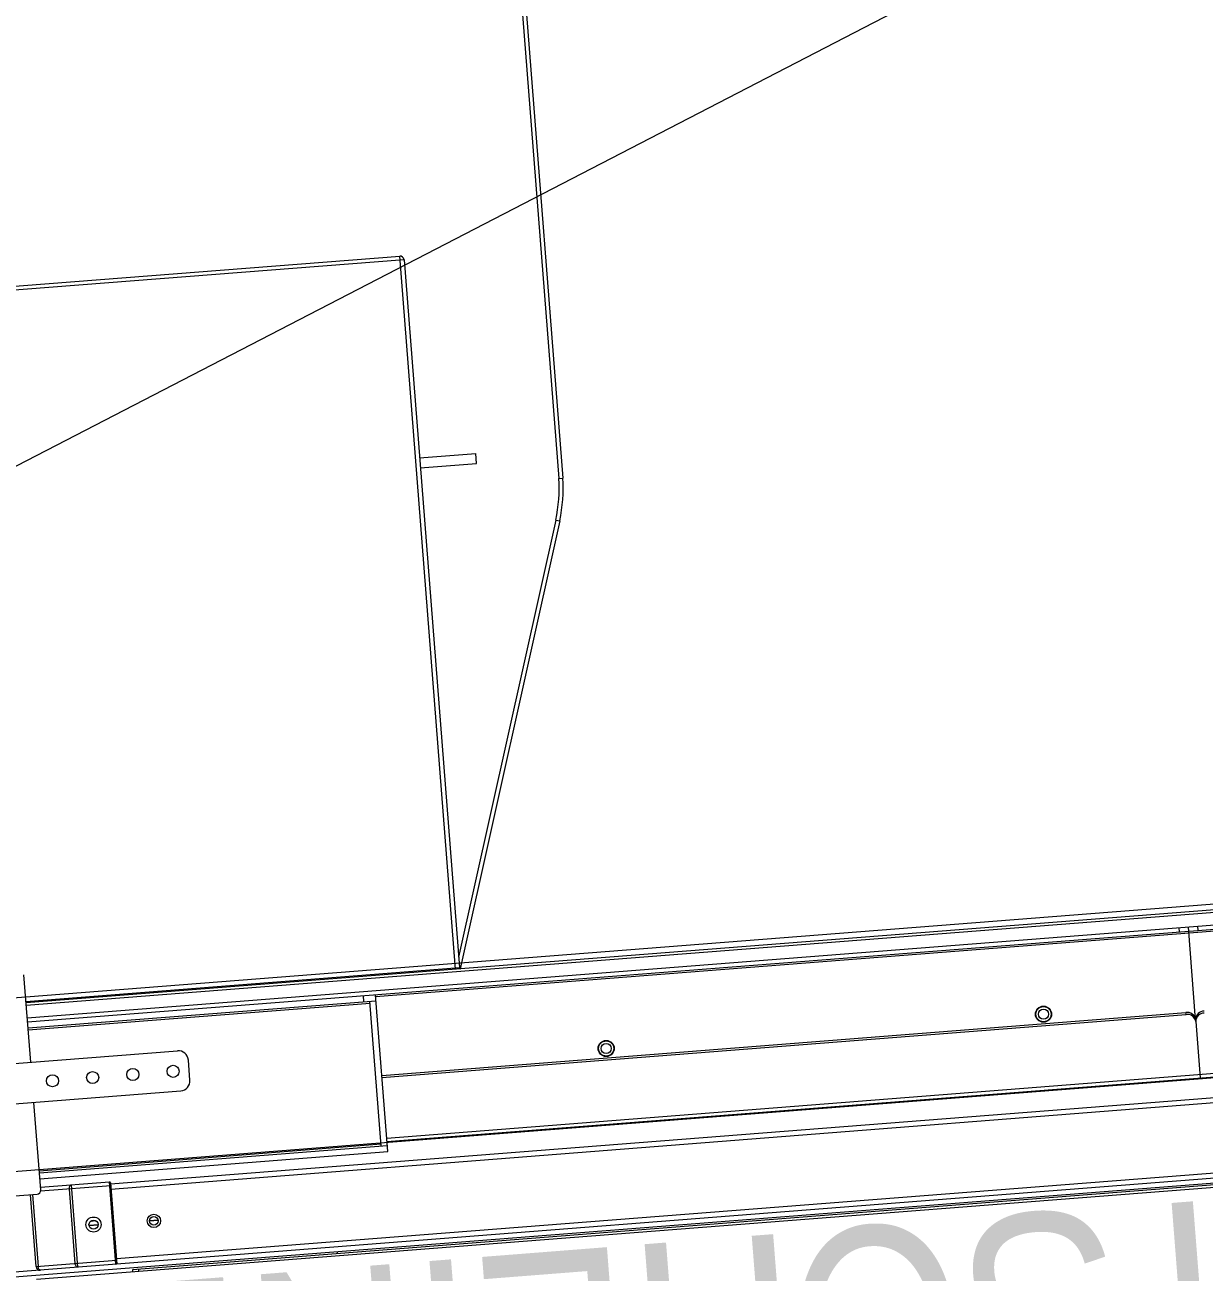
# Model space of a CAD drawing. Header units: millimetres. Extents: x 1954135 to 2038297, y 1349223 to 1397094.
# Drawn here: x 2001928 to 2002513, y 1381351 to 1381969 of the extents above; entities that cross this region are included whole.
import ezdxf
from ezdxf.enums import TextEntityAlignment as Align

# ---------------------------------------------------------------- set-up
doc = ezdxf.new("R2010")
doc.units = ezdxf.units.MM
doc.header["$MEASUREMENT"] = 0
doc.layers.get('Defpoints').update_dxf_attribs({"lineweight": 0})
for name, color, linetype, lineweight in [('01_Grundriss (Construction)', 7, 'Continuous', 0), ('10_Einrichtung', 7, 'Continuous', 0), ('10_Einrichtung (Construction)', 7, 'Continuous', 0), ('13_Ladenbau', 94, 'Continuous', 0)]:
    doc.layers.add(name, color=color, linetype=linetype, lineweight=lineweight)
doc.layers.add('02_Unterzug', color=253, linetype='Continuous', lineweight=0, transparency=0.4)
doc.styles.add('Rossmann', font='ARIALN.TTF', dxfattribs={"height": 100})
doc.styles.add('Style-Arial Narrow', font='ARIALN.TTF')
doc.dimstyles.new('Rossmann', dxfattribs={"dimtxt": 100, "dimasz": 75, "dimexe": 50, "dimexo": 0.0625, "dimgap": 50, "dimtad": 1, "dimdec": 3, "dimlfac": 0.001, "dimzin": 3, "dimtxsty": 'Rossmann', "dimcen": 0, "dimadec": 3, "dimazin": 0, "dimtfac": 1, "dimtdec": 0, "dimtofl": 0, "dimtmove": 0, "dimatfit": 1, "dimfxl": 200, "dimfxlon": 1, "dimfrac": 2, "dimtolj": 1, "dimtzin": 3, "dimarcsym": 0})

# ---------------------------------------------------------------- blocks, each defined once
blk = doc.blocks.new('_Oblique-1')
at = {"color": 0, "linetype": 'ByBlock', "lineweight": -2}
blk.add_line((0.5, 0.5), (-0.5, -0.5), dxfattribs=at)
blk = doc.blocks.new('*D1501')
at = {"layer": '13_Ladenbau', "color": 0, "linetype": 'ByBlock', "lineweight": -2, "transparency": 16777216}
for p, q in [((2002387.9, 1382796.56), (2002513.88, 1382806.42)), ((2002809.46, 1375826.01), (2003058.7, 1375845.52))]:
    blk.add_line(p, q, dxfattribs=at)
at = {"layer": '13_Ladenbau', "color": 94, "linetype": 'Continuous', "lineweight": -2, "transparency": 16777216}
blk.add_line((2003003, 1375916.39), (2002469.88, 1382727.74), dxfattribs=at)
at = {"layer": 'Defpoints', "color": 0, "linetype": 'Continuous', "lineweight": 0, "transparency": 16777216}
for p in [(2002464.03, 1382802.51), (2002387.84, 1382796.55), (2002428.53, 1375796.19)]:
    blk.add_point(p, dxfattribs=at)
at = {"layer": '13_Ladenbau', "color": 94, "linetype": 'Continuous', "lineweight": -2, "transparency": 16777216, "xscale": 75, "yscale": 75, "zscale": 75}
for p, rotation in [((2002464.03, 1382802.51), 94.47537400065903), ((2003008.85, 1375841.61), 274.475374000659)]:
    blk.add_blockref('_Oblique-1', p, dxfattribs=dict(at, rotation=rotation))
at = {"layer": '13_Ladenbau', "color": 0, "linetype": 'Continuous', "lineweight": 0, "transparency": 16777216, "insert": (2002626.68, 1379313.47), "char_height": 100, "attachment_point": 5, "rotation": 94.47537, "style": 'Style-Arial Narrow'}
blk.add_mtext('\\A1;6,982', dxfattribs=at)
blk = doc.blocks.new('GuLBl')
at = {"layer": '10_Einrichtung (Construction)', "color": 5, "linetype": 'Continuous', "lineweight": 13, "flags": 128}
blk.add_lwpolyline([(-1176.75, 0), (-0.5, 0), (-0.5, -86.05), (-1176.75, -86.05)], close=True, dxfattribs=at)
at = {"layer": '10_Einrichtung (Construction)', "color": 5, "linetype": 'Continuous', "lineweight": 0, "style": 'Style-Arial Narrow'}
blk.add_text('GUTSCHEINE', height=100, dxfattribs=at).set_placement((-588.62, 110.16), align=Align.MIDDLE_CENTER)
blk = doc.blocks.new('*U1541')
at = {"layer": '02_Unterzug', "color": 7}
for p, q in [((-1094.67, 717.93), (-1094.67, 232.89)), ((-1092.67, 717.93), (-1092.67, 232.89)), ((-1653.37, 348.93), (-1164.67, 348.93)), ((-1162.67, 346.93), (-1653.37, 346.93)), ((-1164.67, -5.77), (-1164.67, 348.93)), ((-1162.67, 346.93), (-1162.67, -5.07)), ((-1162.67, 248.43), (-1134.67, 248.43)), ((-1134.67, 243.43), (-1134.67, 248.43)), ((-1162.67, 243.43), (-1134.67, 243.43)), ((-1094.67, 232.89), (-1092.67, 232.89)), ((-1097.73, 212.43), (-1162.67, 0.01)), ((-1095.81, 211.84), (-1162.34, -5.74)), ((-1097.73, 212.43), (-1095.81, 211.84)), ((-1378.25, -35.32), (-1378.25, 8.18)), ((-1378.25, -5.07), (-1162.67, -5.07)), ((104.87, -5.77), (-1378.25, -5.77)), ((-1162.74, -5.62), (-1162.34, -5.74)), ((105.29, -7.07), (-1378.25, -7.07)), ((-1378.25, -13.27), (-215.75, -13.27)), ((-1378.25, -15.27), (-215.75, -15.27)), ((-1378.25, -18.27), (-1205.25, -18.27)), ((-1211.25, -18.27), (-1211.25, -15.27)), ((-1208.25, -90.27), (-1208.25, -18.27)), ((-1205.25, -93.27), (-1205.25, -15.27)), ((-215.75, -16.27), (-1205.25, -16.27)), ((-805.25, -15.27), (-805.25, -13.27)), ((-800.75, -59.3), (-800.75, -13.27)), ((-796.25, -13.27), (-796.25, -15.27)), ((-1378.25, -19.27), (-1208.25, -19.27)), ((-1400.25, -35.32), (-1305.25, -35.32)), ((-1300.25, -50.32), (-1300.25, -40.32)), ((-1400.25, -55.32), (-1305.25, -55.32)), ((-1378.25, -98.82), (-1378.25, -55.32)), ((-1205.25, -55.4), (-805.25, -55.4)), ((-805.25, -56.4), (-805.25, -55.4)), ((-1205.25, -56.4), (-805.25, -56.4)), ((-800.75, -60.3), (-800.75, -88.27)), ((-1378.25, -89.27), (-1208.25, -89.27)), ((-1378.25, -90.27), (-1205.25, -90.27)), ((-215.75, -86.77), (-1205.25, -86.77)), ((-1205.25, -88.27), (-215.75, -88.27)), ((-1378.25, -93.27), (-1205.25, -93.27)), ((-1378.25, -97.52), (-1344, -97.52)), ((-1363.05, -97.52), (-1363.05, -138.52)), ((-1344, -138.52), (-1344, -97.52)), ((-1343.5, -98.02), (-1343.5, -138.52)), ((-1343.5, -98.52), (131.5, -98.52)), ((-1671.25, -100.82), (-1380.25, -100.82)), ((-1383.5, -136.52), (-1383.5, -100.82)), ((-1382.5, -100.82), (-1382.5, -136.52)), ((-1343.5, -99.52), (-1378.38, -99.52)), ((-1364.05, -136.52), (-1364.05, -99.52)), ((-1343.5, -101.12), (131.5, -101.12)), ((-1352.05, -116.3), (-1354.95, -116.3)), ((-1351.27, -118.3), (-1355.73, -118.3)), ((-1355.73, -118.32), (-1351.27, -118.32)), ((-1321.36, -118.3), (-1325.64, -118.3)), ((-1325.64, -118.32), (-1321.36, -118.32)), ((131.5, -135.92), (-1343.5, -135.92)), ((131.5, -138.52), (-1655.75, -138.52)), ((-1655.75, -140.77), (148.4, -140.77)), ((-1383.5, -136.52), (-1343.5, -136.52)), ((148.74, -141.82), (-1336, -141.82)), ((-1336, -141.82), (-1336, -142.82)), ((-1333, -141.82), (-1333, -142.82)), ((-1234, -141.82), (-1234, -140.77)), ((-1383.81, -142.82), (149.07, -142.82))]:
    blk.add_line(p, q, dxfattribs=at)
at = {"layer": '02_Unterzug', "color": 7, "flags": 128}
for points in [[(-1162.67, -5.07), (-1162.71, -5.46), (-1162.79, -5.77)], [(-1364.05, -99.52), (-1364.03, -99.13), (-1363.97, -98.75), (-1363.88, -98.41), (-1363.75, -98.11), (-1363.6, -97.86), (-1363.43, -97.67), (-1363.24, -97.56), (-1363.05, -97.52)], [(-1381.5, -138.52), (-1381.7, -138.48), (-1381.88, -138.37), (-1382.06, -138.18), (-1382.21, -137.93), (-1382.33, -137.63), (-1382.42, -137.29), (-1382.48, -136.91), (-1382.5, -136.52)], [(-1363.05, -138.52), (-1363.24, -138.48), (-1363.43, -138.37), (-1363.6, -138.18), (-1363.75, -137.93), (-1363.88, -137.63), (-1363.97, -137.29), (-1364.03, -136.91), (-1364.05, -136.52)]]:
    blk.add_lwpolyline(points, dxfattribs=at)
at = {"layer": '02_Unterzug', "color": 7}
for centre, radius in [((-1368.25, -45.32), 3), ((-1348.25, -45.32), 3), ((-1328.25, -45.32), 3), ((-1308.25, -45.32), 3), ((-1093.25, -50.77), 4), ((-1093.25, -50.77), 3.75), ((-1093.25, -50.77), 2.5), ((-875.75, -50.77), 4), ((-875.75, -50.77), 3.75), ((-875.75, -50.77), 2.5), ((-1353.5, -118.02), 3.75), ((-1353.5, -118.02), 2.25), ((-1323.5, -118.52), 3.3), ((-1323.5, -118.52), 2.15)]:
    blk.add_circle(centre, radius, dxfattribs=at)
for centre, radius, start, end in [((-1164.67, 346.93), 2, 0, 90), ((-1164.67, 232.89), 70, 343, 360), ((-1164.67, 232.89), 72, 343, 360), ((-1305.25, -40.32), 5, 0, 90), ((-1305.25, -50.32), 5, 270, 0), ((-804.97, -59.62), 4.23, 4.40195, 93.81126), ((-796.53, -59.62), 4.23, 86.18874, 175.59805), ((-804.97, -60.62), 4.23, 4.40195, 93.81126), ((-796.53, -60.62), 4.23, 86.18874, 175.59805), ((-1380.25, -98.82), 2, 270, 0), ((-1344, -98.02), 0.5, 0, 90), ((-1381.5, -136.52), 2, 180, 270), ((-1344, -138.02), 0.5, 270, 360)]:
    blk.add_arc(centre, radius, start, end, dxfattribs=at)
blk = doc.blocks.new('Lübecker Kompakt 2024 rechts lang')
at = {"layer": '10_Einrichtung', "color": 7}
for p, q in [((-1094.67, 733.19), (-1094.67, 248.15)), ((-1092.67, 733.19), (-1092.67, 248.15)), ((-1653.37, 364.19), (-1164.67, 364.19)), ((-1162.67, 362.19), (-1653.37, 362.19)), ((-1164.67, 9.49), (-1164.67, 364.19)), ((-1162.67, 362.19), (-1162.67, 10.19)), ((-1162.67, 263.69), (-1134.67, 263.69)), ((-1134.67, 258.69), (-1134.67, 263.69)), ((-1162.67, 258.69), (-1134.67, 258.69)), ((-1094.67, 248.15), (-1092.67, 248.15)), ((-1097.73, 227.69), (-1162.67, 15.27)), ((-1095.81, 227.1), (-1162.34, 9.52)), ((-1097.73, 227.69), (-1095.81, 227.1)), ((-1378.25, -20.06), (-1378.25, 23.44)), ((-1378.25, 10.19), (-1162.67, 10.19)), ((104.87, 9.49), (-1378.25, 9.49)), ((105.29, 8.19), (-1378.25, 8.19)), ((-1162.74, 9.64), (-1162.34, 9.52)), ((-1378.25, 1.99), (-215.75, 1.99)), ((-805.25, -0.01), (-805.25, 1.99)), ((-800.75, -44.04), (-800.75, 1.99)), ((-796.25, 1.99), (-796.25, -0.01)), ((-1378.25, -0.01), (-215.75, -0.01)), ((-1378.25, -3.01), (-1205.25, -3.01)), ((-1378.25, -4.01), (-1208.25, -4.01)), ((-1211.25, -3.01), (-1211.25, -0.01)), ((-1208.25, -75.01), (-1208.25, -3.01)), ((-1205.25, -78.01), (-1205.25, -0.01)), ((-215.75, -1.01), (-1205.25, -1.01)), ((-1400.25, -20.06), (-1305.25, -20.06)), ((-1300.25, -35.06), (-1300.25, -25.06)), ((-1400.25, -40.06), (-1305.25, -40.06)), ((-1378.25, -83.56), (-1378.25, -40.06)), ((-1205.25, -40.14), (-805.25, -40.14)), ((-1205.25, -41.14), (-805.25, -41.14)), ((-805.25, -41.14), (-805.25, -40.14)), ((-800.75, -45.04), (-800.75, -73.01)), ((-1378.25, -74.01), (-1208.25, -74.01)), ((-215.75, -71.51), (-1205.25, -71.51)), ((-1205.25, -73.01), (-215.75, -73.01)), ((-1378.25, -75.01), (-1205.25, -75.01)), ((-1378.25, -78.01), (-1205.25, -78.01)), ((-1671.25, -85.56), (-1380.25, -85.56)), ((-1383.5, -121.26), (-1383.5, -85.56)), ((-1382.5, -85.56), (-1382.5, -121.26)), ((-1343.5, -84.26), (-1378.38, -84.26)), ((-1378.25, -82.26), (-1344, -82.26)), ((-1364.05, -121.26), (-1364.05, -84.26)), ((-1363.05, -82.26), (-1363.05, -123.26)), ((-1344, -123.26), (-1344, -82.26)), ((-1343.5, -82.76), (-1343.5, -123.26)), ((-1343.5, -83.26), (131.5, -83.26)), ((-1343.5, -85.86), (131.5, -85.86)), ((-1351.27, -103.04), (-1355.73, -103.04)), ((-1355.73, -103.06), (-1351.27, -103.06)), ((-1352.05, -101.04), (-1354.95, -101.04)), ((-1321.36, -103.04), (-1325.64, -103.04)), ((-1325.64, -103.06), (-1321.36, -103.06)), ((131.5, -123.26), (-1655.75, -123.26)), ((-1383.5, -121.26), (-1343.5, -121.26)), ((131.5, -120.66), (-1343.5, -120.66)), ((-1655.75, -125.51), (148.4, -125.51)), ((-1383.81, -127.56), (149.07, -127.56)), ((148.74, -126.56), (-1336, -126.56)), ((-1336, -126.56), (-1336, -127.56)), ((-1333, -126.56), (-1333, -127.56)), ((-1234, -126.56), (-1234, -125.51))]:
    blk.add_line(p, q, dxfattribs=at)
at = {"layer": '10_Einrichtung', "color": 7, "flags": 128}
for points in [[(-1162.67, 10.19), (-1162.71, 9.8), (-1162.79, 9.49)], [(-1364.05, -84.26), (-1364.03, -83.87), (-1363.97, -83.49), (-1363.88, -83.15), (-1363.75, -82.85), (-1363.6, -82.6), (-1363.43, -82.41), (-1363.24, -82.3), (-1363.05, -82.26)], [(-1381.5, -123.26), (-1381.7, -123.22), (-1381.88, -123.11), (-1382.06, -122.92), (-1382.21, -122.67), (-1382.33, -122.37), (-1382.42, -122.03), (-1382.48, -121.65), (-1382.5, -121.26)], [(-1363.05, -123.26), (-1363.24, -123.22), (-1363.43, -123.11), (-1363.6, -122.92), (-1363.75, -122.67), (-1363.88, -122.37), (-1363.97, -122.03), (-1364.03, -121.65), (-1364.05, -121.26)]]:
    blk.add_lwpolyline(points, dxfattribs=at)
at = {"layer": '10_Einrichtung', "color": 7}
for centre, radius in [((-1368.25, -30.06), 3), ((-1348.25, -30.06), 3), ((-1328.25, -30.06), 3), ((-1308.25, -30.06), 3), ((-1093.25, -35.51), 4), ((-1093.25, -35.51), 3.75), ((-1093.25, -35.51), 2.5), ((-875.75, -35.51), 4), ((-875.75, -35.51), 3.75), ((-875.75, -35.51), 2.5), ((-1353.5, -102.76), 3.75), ((-1353.5, -102.76), 2.25), ((-1323.5, -103.26), 3.3), ((-1323.5, -103.26), 2.15)]:
    blk.add_circle(centre, radius, dxfattribs=at)
for centre, radius, start, end in [((-1164.67, 362.19), 2, 0, 90), ((-1164.67, 248.15), 70, 343, 360), ((-1164.67, 248.15), 72, 343, 360), ((-1305.25, -25.06), 5, 0, 90), ((-1305.25, -35.06), 5, 270, 0), ((-804.97, -44.36), 4.23, 4.40195, 93.81126), ((-804.97, -45.36), 4.23, 4.40195, 93.81126), ((-796.53, -44.36), 4.23, 86.18874, 175.59805), ((-796.53, -45.36), 4.23, 86.18874, 175.59805), ((-1380.25, -83.56), 2, 270, 0), ((-1344, -82.76), 0.5, 0, 90), ((-1381.5, -121.26), 2, 180, 270), ((-1344, -122.76), 0.5, 270, 360)]:
    blk.add_arc(centre, radius, start, end, dxfattribs=at)
blk = doc.blocks.new('reLüko2024l-A')
at = {"layer": '02_Unterzug', "color": 7}
blk.add_blockref('*U1541', (2133.44, -1111.66), dxfattribs=at)
at = {"layer": '10_Einrichtung', "linetype": 'Continuous'}
blk.add_blockref('Lübecker Kompakt 2024 rechts lang', (2133.44, -1126.92), dxfattribs=at)
at = {"layer": '10_Einrichtung', "color": 5, "linetype": 'Continuous', "lineweight": 13, "rotation": 180}
blk.add_blockref('GuLBl', (561.76, -1200.54), dxfattribs=at)

msp = doc.modelspace()

# ---------------------------------------------------------------- linework, layer by layer
at = {"layer": '01_Grundriss (Construction)', "color": 253, "linetype": 'Continuous', "lineweight": 0}
msp.add_line((2010448.2463, 1386160.5564), (1999730.6448, 1380615.8967), dxfattribs=at)

# ---------------------------------------------------------------- block references
at = {"layer": '10_Einrichtung', "color": 5, "linetype": 'Continuous', "lineweight": 13, "rotation": 4.475374000659478}
msp.add_blockref('reLüko2024l-A', (2001088.4459, 1382539.3748), dxfattribs=at)

# ---------------------------------------------------------------- dimensions: what is measured, and where the dimension line sits
at = {"layer": '13_Ladenbau', "color": 94, "linetype": 'Continuous', "lineweight": 0}
dim = msp.add_linear_dim(base=(2002464.0277, 1382802.5146), p1=(2002428.5277, 1375796.1933), p2=(2002387.8402, 1382796.5515), angle=94.475374, dimstyle='Rossmann', override={"dimtxsty": 'Style-Arial Narrow', "dimblk": '_Oblique-1', "dimclrd": 94, "dimtdec": 3, "dimfrac": 0}, dxfattribs=at)
dim.commit()
dim.dimension.update_dxf_attribs({"geometry": '*D1501', "text_midpoint": (2002626.6801, 1379313.4739)})

doc.saveas('drawing.dxf')
